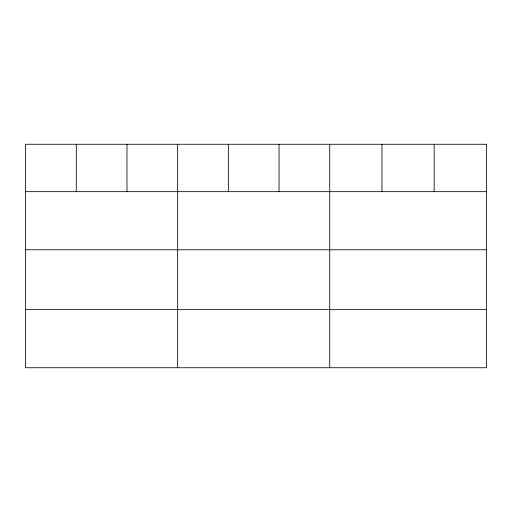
<?xml version="1.0" encoding="UTF-8"?>
<svg xmlns="http://www.w3.org/2000/svg" width="512" height="512" viewBox="0 0 512 512"><rect width="100%" height="100%" fill="white"/><g stroke="black" fill="none" stroke-linecap="round" stroke-linejoin="round"><path stroke-width="0.77" d="M25.6 191.661L486.4 191.661M25.6 249.766L486.4 249.766M25.6 309.638L486.4 309.638M434.176 144.256L434.176 191.661M381.952 144.256L381.952 191.661M329.728 144.256L329.728 367.744M279.04 144.256L279.04 191.661M228.352 144.256L228.352 191.661M177.664 144.256L177.664 367.744M126.976 144.256L126.976 191.661M76.288 144.256L76.288 191.661M486.4 144.256L25.6 144.256L25.6 367.744L486.4 367.744L486.4 144.256"/></g></svg>
